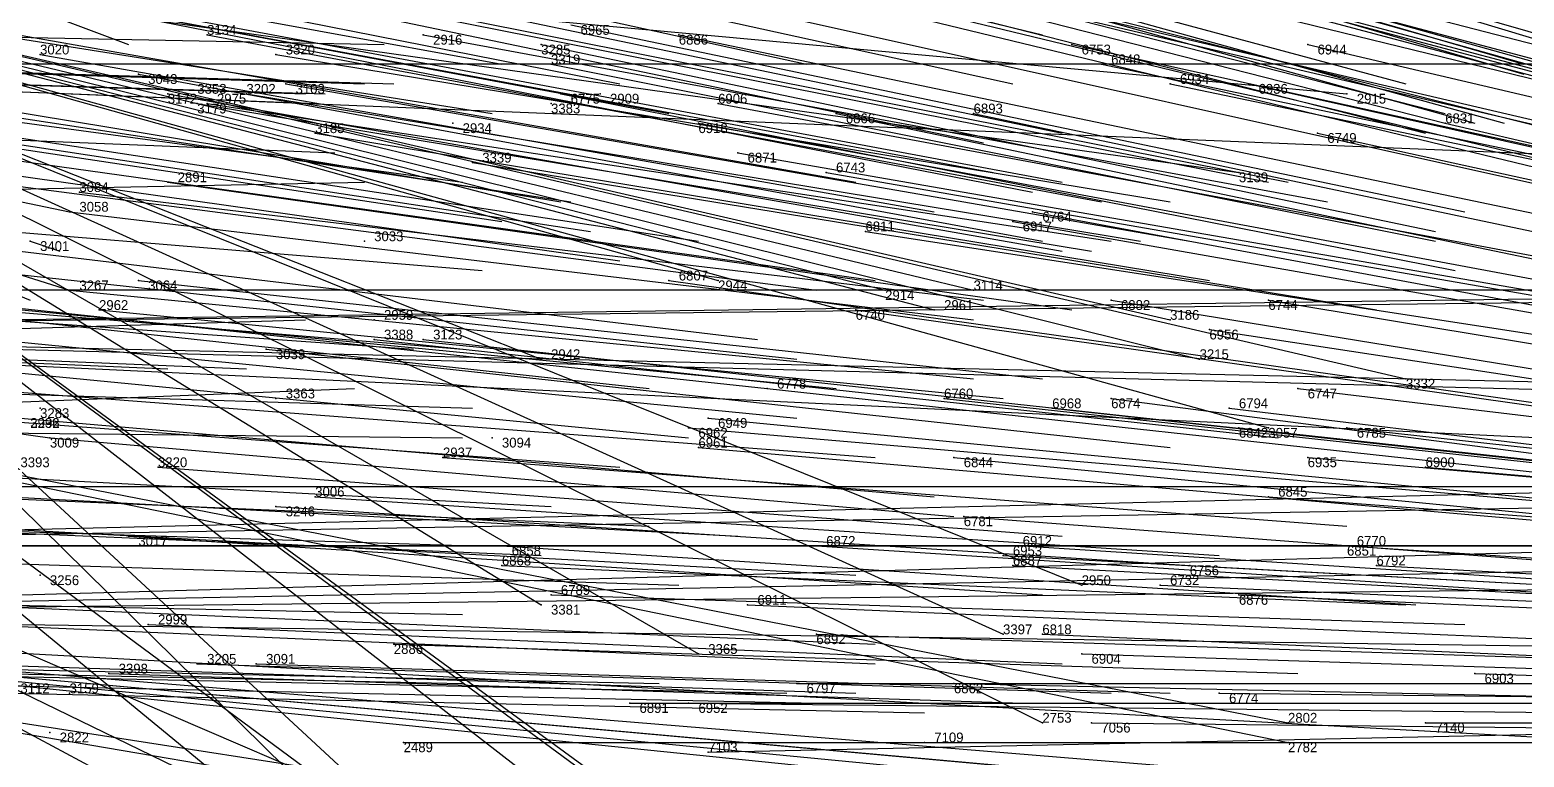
# Model space of a CAD drawing. Extents: x -0.5 to 0.59, y -0.5 to 0.59.
# Drawn here: x -0.421 to -0.269, y -0.0005 to 0.0735 of the extents above; entities that cross this region are included whole.
import ezdxf

# ---------------------------------------------------------------- set-up
doc = ezdxf.new("R2010")
doc.units = 0
for name, color, linetype in [('Clients', 3, 'CONTINUOUS'), ('Facilities', 3, 'CONTINUOUS'), ('Facilities_lines', 3, 'CONTINUOUS'), ('Min_max_boxes', 1, 'CONTINUOUS'), ('Normals', 1, 'CONTINUOUS'), ('Source_points', 5, 'CONTINUOUS'), ('Text', 3, 'CONTINUOUS')]:
    doc.layers.add(name, color=color, linetype=linetype)

msp = doc.modelspace()

# ---------------------------------------------------------------- linework, layer by layer
at = {"layer": 'Clients', "color": 5}
for p in [(-0.287, 0.067, -1.25), (-0.298, 0.059, -1.25), (-0.417, 0.055, -1.051), (-0.351, 0.048, -1.25), (-0.417, 0.047, -1.049), (-0.334, 0.047, -1.25), (-0.325, 0.047, -1.25), (-0.329, 0.045, -1.25), (-0.305, 0.044, -1.25), (-0.369, 0.04, -1.25), (-0.302, 0.04, -1.25), (-0.281, 0.038, -1.25), (-0.419, 0.032, -1.052), (-0.295, 0.033, -1.25), (-0.314, 0.017, -1.25), (-0.369, 0.015, -1.25), (-0.322, 0.012, -1.25), (-0.353, 0.01, -1.25), (-0.318, 0.003, -1.25), (-0.293, 0.003, -1.25), (-0.293, 0.001, -1.25)]:
    msp.add_point(p, dxfattribs=at)
at = {"layer": 'Facilities', "color": 3}
for p in [(-0.403, 0.073, -1.025), (-0.381, 0.073, -0.969), (-0.355, 0.073, -0.906), (-0.369, 0.072, -0.94), (-0.315, 0.072, -0.807), (-0.291, 0.072, -0.748), (-0.42, 0.071, -1.066), (-0.396, 0.071, -1.005), (-0.368, 0.07, -0.938), (-0.312, 0.07, -0.798), (-0.41, 0.069, -1.039), (-0.407, 0.067, -1.032), (-0.405, 0.067, -1.25), (-0.399, 0.067, -1.012), (-0.395, 0.068, -1.001), (-0.367, 0.067, -0.932), (-0.363, 0.067, -1.25), (-0.305, 0.068, -0.78), (-0.297, 0.068, -0.761), (-0.404, 0.066, -1.023), (-0.403, 0.066, -1.02), (-0.368, 0.066, -1.25), (-0.351, 0.066, -0.894), (-0.378, 0.064, -1.25), (-0.353, 0.064, -0.898), (-0.339, 0.065, -0.862), (-0.325, 0.065, -0.829), (-0.277, 0.064, -0.711), (-0.392, 0.063, -0.993), (-0.29, 0.063, -0.741), (-0.349, 0.061, -0.884), (-0.376, 0.06, -0.951), (-0.407, 0.058, -1.027), (-0.34, 0.059, -0.863), (-0.416, 0.057, -1.05), (-0.319, 0.055, -0.809), (-0.321, 0.054, -0.813), (-0.421, 0.052, -1.25), (-0.387, 0.052, -1.25), (-0.336, 0.053, -0.851), (-0.41, 0.048, -1.031), (-0.356, 0.048, -0.897), (-0.311, 0.046, -0.786), (-0.295, 0.046, -0.747), (-0.414, 0.045, -1.042), (-0.337, 0.045, -0.851), (-0.386, 0.044, -1.25), (-0.301, 0.043, -0.761), (-0.386, 0.042, -0.97), (-0.381, 0.042, -0.958), (-0.397, 0.041, -0.996), (-0.346, 0.037, -0.87), (-0.292, 0.037, -0.735), (-0.42, 0.035, -1.25), (-0.396, 0.036, -1.25), (-0.328, 0.036, -0.826), (-0.317, 0.035, -0.798), (-0.311, 0.036, -0.783), (-0.299, 0.035, -0.752), (-0.352, 0.034, -0.883), (-0.374, 0.032, -1.25), (-0.354, 0.033, -0.888), (-0.298, 0.033, -0.75), (-0.287, 0.033, -0.722), (-0.353, 0.031, -0.887), (-0.408, 0.029, -1.024), (-0.379, 0.03, -0.951), (-0.327, 0.03, -0.82), (-0.291, 0.03, -0.732), (-0.279, 0.029, -0.702), (-0.392, 0.026, -0.983), (-0.295, 0.026, -0.74), (-0.396, 0.025, -0.991), (-0.326, 0.024, -0.818), (-0.411, 0.022, -1.028), (-0.373, 0.021, -0.933), (-0.341, 0.021, -0.853), (-0.322, 0.02, -0.806), (-0.32, 0.021, -0.802), (-0.287, 0.021, -0.719), (-0.287, 0.021, -0.721), (-0.373, 0.019, -0.935), (-0.321, 0.019, -0.804), (-0.303, 0.019, -0.76), (-0.284, 0.019, -0.712), (-0.42, 0.018, -1.25), (-0.306, 0.017, -0.766), (-0.368, 0.016, -0.921), (-0.298, 0.016, -0.746), (-0.348, 0.015, -0.87), (-0.409, 0.013, -1.023), (-0.384, 0.011, -0.961), (-0.341, 0.012, -0.854), (-0.318, 0.012, -0.796), (-0.314, 0.01, -0.784), (-0.413, 0.008, -1.032), (-0.404, 0.009, -1.009), (-0.398, 0.009, -0.994), (-0.274, 0.008, -0.684), (-0.343, 0.007, -0.857), (-0.327, 0.007, -0.819), (-0.417, 0.006, -1.25), (-0.36, 0.005, -0.9), (-0.354, 0.005, -0.885), (-0.3, 0.006, -0.749), (-0.419, 0.002, -1.25), (-0.313, 0.003, -0.782), (-0.279, 0.003, -0.697), (-0.383, 0.001, -0.959), (-0.352, 0, -0.881), (-0.33, 0.001, -0.824)]:
    msp.add_point(p, dxfattribs=at)
at = {"layer": 'Facilities_lines', "color": 3}
for p, q in [((-0.483, 0.085, -1.25), (-0.351, -0.037, -1.25)), ((-0.483, 0.085, -1.25), (-0.358, -0.038, -1.25)), ((-0.483, 0.085, -1.25), (-0.351, -0.012, -1.25)), ((-0.483, 0.085, -1.25), (-0.346, -0.015, -1.25)), ((-0.483, 0.085, -1.25), (-0.318, 0.003, -1.25)), ((-0.483, 0.085, -1.25), (-0.354, -0.015, -1.25)), ((-0.483, 0.085, -1.25), (-0.287, 0.067, -1.25)), ((-0.483, 0.085, -1.25), (-0.314, 0.017, -1.25)), ((-0.483, 0.085, -1.25), (-0.334, 0.047, -1.25)), ((-0.483, 0.085, -1.25), (-0.369, 0.04, -1.25)), ((-0.483, 0.085, -1.25), (-0.351, 0.048, -1.25)), ((-0.483, 0.085, -1.25), (-0.329, 0.045, -1.25)), ((-0.483, 0.085, -1.25), (-0.295, 0.033, -1.25)), ((-0.483, 0.085, -1.25), (-0.325, 0.047, -1.25)), ((-0.483, 0.085, -1.25), (-0.298, 0.059, -1.25)), ((-0.483, 0.085, -1.25), (-0.305, 0.044, -1.25)), ((-0.483, 0.085, -1.25), (-0.302, 0.04, -1.25)), ((-0.483, 0.085, -1.25), (-0.281, 0.038, -1.25)), ((-0.483, 0.085, -1.25), (-0.353, 0.01, -1.25)), ((-0.483, 0.085, -1.25), (-0.369, 0.015, -1.25)), ((-0.483, 0.085, -1.25), (-0.322, 0.012, -1.25)), ((-0.49, 0.07, -1.25), (-0.35, -0.045, -1.25)), ((-0.49, 0.07, -1.25), (-0.341, -0.04, -1.25)), ((-0.49, 0.07, -1.25), (-0.417, 0.055, -1.051)), ((-0.49, 0.07, -1.25), (-0.417, 0.047, -1.049)), ((-0.49, 0.07, -1.25), (-0.124, 0.055, -1.25)), ((-0.498, 0.043, -1.25), (-0.205, 0.047, -1.25)), ((-0.498, 0.043, -1.25), (-0.248, 0.046, -1.25)), ((-0.498, 0.043, -1.25), (-0.321, -0.033, -1.25)), ((-0.498, 0.043, -1.25), (-0.419, 0.032, -1.052)), ((-0.498, 0.043, -1.25), (-0.333, -0.037, -1.25)), ((-0.498, 0.043, -1.25), (-0.339, -0.042, -1.25)), ((-0.498, 0.043, -1.25), (-0.293, 0.001, -1.25)), ((-0.498, 0.043, -1.25), (-0.293, 0.003, -1.25)), ((-0.498, 0.043, -1.25), (-0.237, 0.037, -1.25)), ((-0.498, 0.043, -1.25), (-0.204, 0.029, -1.25)), ((-0.498, 0.043, -1.25), (-0.157, 0.034, -1.25)), ((-0.489, 0.021, -1.25), (-0.244, 0.027, -1.25)), ((-0.489, 0.021, -1.25), (-0.144, 0.027, -1.25)), ((-0.493, 0.014, -1.25), (-0.245, 0.021, -1.25)), ((-0.489, 0.021, -1.25), (-0.146, 0.021, -1.25)), ((-0.493, 0.014, -1.25), (-0.235, 0.019, -1.25)), ((-0.493, 0.014, -1.25), (-0.137, 0.018, -1.25)), ((-0.493, 0.014, -1.25), (-0.235, -0.026, -1.25)), ((-0.493, 0.014, -1.25), (-0.275, -0.023, -1.25)), ((-0.493, 0.014, -1.25), (-0.238, -0.012, -1.25)), ((-0.493, 0.014, -1.25), (-0.126, -0.019, -1.25)), ((-0.493, 0.014, -1.25), (-0.249, -0.006, -1.25)), ((-0.493, 0.014, -1.25), (-0.258, 0.001, -1.25)), ((-0.493, 0.014, -1.25), (-0.259, -0.007, -1.25)), ((-0.493, 0.014, -1.25), (-0.285, -0.006, -1.25)), ((-0.493, 0.014, -1.25), (-0.14, 0.009, -1.25))]:
    msp.add_line(p, q, dxfattribs=at)
at = {"layer": 'Min_max_boxes', "color": 1}
for p, q in [((-0.124, 0.07, -1.25), (-0.49, 0.07, -1.25)), ((-0.124, 0.07, -1.049), (-0.49, 0.07, -1.049)), ((-0.157, 0.047, -1.25), (-0.498, 0.047, -1.25)), ((-0.157, 0.047, -1.052), (-0.498, 0.047, -1.052)), ((-0.144, 0.027, -1.25), (-0.489, 0.027, -1.25)), ((-0.144, 0.027, -1.25), (-0.489, 0.027, -1.25)), ((-0.126, 0.021, -1.25), (-0.493, 0.021, -1.25)), ((-0.126, 0.021, -1.069), (-0.493, 0.021, -1.069)), ((-0.489, 0.021, -1.25), (-0.144, 0.021, -1.25)), ((-0.489, 0.021, -1.25), (-0.144, 0.021, -1.25))]:
    msp.add_line(p, q, dxfattribs=at)
at = {"layer": 'Normals', "color": 1}
for p, q in [((-0.355, 0.099, -0.922), (-0.266, 0.072, -0.959)), ((-0.48, 0.098, -1.25), (-0.411, 0.072, -1.183)), ((-0.358, 0.096, -0.926), (-0.269, 0.07, -0.963)), ((-0.409, 0.095, -1.048), (-0.318, 0.073, -1.085)), ((-0.358, 0.095, -0.925), (-0.269, 0.069, -0.963)), ((-0.349, 0.093, -0.903), (-0.26, 0.068, -0.94)), ((-0.37, 0.092, -0.954), (-0.281, 0.068, -0.991)), ((-0.433, 0.09, -1.105), (-0.342, 0.07, -1.142)), ((-0.364, 0.089, -0.936), (-0.274, 0.064, -0.973)), ((-0.361, 0.089, -0.929), (-0.271, 0.064, -0.966)), ((-0.466, 0.087, -1.186), (-0.373, 0.07, -1.218)), ((-0.412, 0.088, -1.054), (-0.321, 0.068, -1.09)), ((-0.367, 0.088, -0.942), (-0.277, 0.065, -0.979)), ((-0.367, 0.087, -0.944), (-0.277, 0.064, -0.981)), ((-0.34, 0.088, -0.878), (-0.25, 0.064, -0.915)), ((-0.452, 0.086, -1.151), (-0.361, 0.068, -1.188)), ((-0.369, 0.086, -0.947), (-0.279, 0.063, -0.984)), ((-0.331, 0.086, -0.854), (-0.241, 0.062, -0.891)), ((-0.326, 0.086, -0.843), (-0.236, 0.062, -0.879)), ((-0.326, 0.085, -0.842), (-0.236, 0.061, -0.878)), ((-0.322, 0.085, -0.833), (-0.233, 0.06, -0.87)), ((-0.305, 0.084, -0.791), (-0.216, 0.058, -0.828)), ((-0.348, 0.083, -0.895), (-0.258, 0.062, -0.933)), ((-0.447, 0.082, -1.137), (-0.356, 0.065, -1.174)), ((-0.415, 0.081, -1.057), (-0.324, 0.062, -1.093)), ((-0.407, 0.082, -1.038), (-0.316, 0.063, -1.075)), ((-0.336, 0.081, -0.863), (-0.245, 0.058, -0.9)), ((-0.469, 0.08, -1.189), (-0.374, 0.065, -1.218)), ((-0.311, 0.079, -0.802), (-0.221, 0.057, -0.839)), ((-0.291, 0.078, -0.754), (-0.202, 0.055, -0.793)), ((-0.415, 0.076, -1.055), (-0.323, 0.059, -1.091)), ((-0.411, 0.075, -1.044), (-0.319, 0.057, -1.08)), ((-0.407, 0.075, -1.035), (-0.316, 0.058, -1.072)), ((-0.386, 0.076, -0.983), (-0.295, 0.058, -1.02)), ((-0.384, 0.076, -0.978), (-0.293, 0.058, -1.015)), ((-0.345, 0.075, -0.884), (-0.255, 0.055, -0.921)), ((-0.336, 0.076, -0.86), (-0.245, 0.054, -0.897)), ((-0.328, 0.075, -0.84), (-0.237, 0.053, -0.878)), ((-0.32, 0.076, -0.822), (-0.23, 0.055, -0.86)), ((-0.485, 0.074, -1.226), (-0.385, 0.072, -1.233)), ((-0.428, 0.074, -1.087), (-0.337, 0.058, -1.124)), ((-0.403, 0.073, -1.025), (-0.312, 0.056, -1.062)), ((-0.381, 0.073, -0.969), (-0.289, 0.056, -1.006)), ((-0.366, 0.074, -0.933), (-0.275, 0.055, -0.97)), ((-0.355, 0.073, -0.906), (-0.264, 0.054, -0.943)), ((-0.369, 0.072, -0.94), (-0.278, 0.053, -0.978)), ((-0.315, 0.072, -0.807), (-0.224, 0.052, -0.845)), ((-0.291, 0.072, -0.748), (-0.201, 0.051, -0.787)), ((-0.492, 0.07, -1.243), (-0.392, 0.066, -1.234)), ((-0.491, 0.07, -1.239), (-0.391, 0.067, -1.247)), ((-0.49, 0.07, -1.25), (-0.393, 0.067, -1.223)), ((-0.486, 0.071, -1.228), (-0.387, 0.068, -1.238)), ((-0.482, 0.071, -1.219), (-0.384, 0.068, -1.235)), ((-0.473, 0.071, -1.195), (-0.377, 0.058, -1.222)), ((-0.458, 0.071, -1.159), (-0.367, 0.056, -1.197)), ((-0.458, 0.07, -1.157), (-0.366, 0.056, -1.194)), ((-0.42, 0.071, -1.066), (-0.329, 0.055, -1.102)), ((-0.396, 0.071, -1.005), (-0.305, 0.056, -1.043)), ((-0.368, 0.07, -0.938), (-0.278, 0.052, -0.975)), ((-0.312, 0.07, -0.798), (-0.221, 0.051, -0.836)), ((-0.41, 0.069, -1.039), (-0.318, 0.052, -1.076)), ((-0.466, 0.068, -1.177), (-0.373, 0.054, -1.212)), ((-0.456, 0.067, -1.151), (-0.364, 0.053, -1.188)), ((-0.407, 0.067, -1.032), (-0.316, 0.051, -1.069)), ((-0.405, 0.067, -1.25), (-0.405, 0.067, -1.15)), ((-0.399, 0.067, -1.012), (-0.308, 0.052, -1.05)), ((-0.395, 0.068, -1.001), (-0.303, 0.052, -1.039)), ((-0.367, 0.067, -0.932), (-0.276, 0.049, -0.97)), ((-0.363, 0.067, -1.25), (-0.363, 0.067, -1.15)), ((-0.305, 0.068, -0.78), (-0.214, 0.049, -0.818)), ((-0.297, 0.068, -0.761), (-0.207, 0.048, -0.799)), ((-0.287, 0.067, -1.25), (-0.287, 0.067, -1.15)), ((-0.445, 0.066, -1.124), (-0.353, 0.052, -1.162)), ((-0.404, 0.066, -1.023), (-0.313, 0.051, -1.061)), ((-0.403, 0.066, -1.02), (-0.311, 0.052, -1.058)), ((-0.368, 0.066, -1.25), (-0.368, 0.066, -1.15)), ((-0.351, 0.066, -0.894), (-0.26, 0.049, -0.931)), ((-0.489, 0.065, -1.234), (-0.39, 0.061, -1.247)), ((-0.378, 0.064, -1.25), (-0.378, 0.064, -1.15)), ((-0.353, 0.064, -0.898), (-0.262, 0.047, -0.935)), ((-0.339, 0.065, -0.862), (-0.248, 0.046, -0.9)), ((-0.325, 0.065, -0.829), (-0.235, 0.046, -0.867)), ((-0.277, 0.064, -0.711), (-0.187, 0.043, -0.749)), ((-0.453, 0.063, -1.144), (-0.361, 0.05, -1.181)), ((-0.392, 0.063, -0.993), (-0.301, 0.048, -1.03)), ((-0.29, 0.063, -0.741), (-0.199, 0.043, -0.78)), ((-0.428, 0.061, -1.08), (-0.335, 0.048, -1.117)), ((-0.349, 0.061, -0.884), (-0.257, 0.045, -0.922)), ((-0.376, 0.06, -0.951), (-0.284, 0.045, -0.988)), ((-0.487, 0.056, -1.226), (-0.387, 0.058, -1.231)), ((-0.433, 0.059, -1.093), (-0.341, 0.047, -1.13)), ((-0.407, 0.058, -1.027), (-0.315, 0.045, -1.065)), ((-0.34, 0.059, -0.863), (-0.248, 0.043, -0.899)), ((-0.298, 0.059, -1.25), (-0.298, 0.059, -1.15)), ((-0.472, 0.057, -1.188), (-0.375, 0.049, -1.213)), ((-0.416, 0.057, -1.05), (-0.324, 0.046, -1.087)), ((-0.417, 0.055, -1.051), (-0.325, 0.044, -1.088)), ((-0.319, 0.055, -0.809), (-0.228, 0.038, -0.846)), ((-0.321, 0.054, -0.813), (-0.23, 0.038, -0.851)), ((-0.439, 0.053, -1.105), (-0.347, 0.042, -1.142)), ((-0.421, 0.052, -1.25), (-0.418, 0.051, -1.15)), ((-0.387, 0.052, -1.25), (-0.387, 0.052, -1.15)), ((-0.336, 0.053, -0.851), (-0.245, 0.039, -0.889)), ((-0.473, 0.049, -1.19), (-0.377, 0.041, -1.214)), ((-0.435, 0.05, -1.095), (-0.343, 0.04, -1.132)), ((-0.431, 0.05, -1.25), (-0.421, 0.046, -1.151)), ((-0.48, 0.048, -1.206), (-0.382, 0.041, -1.224)), ((-0.41, 0.048, -1.031), (-0.318, 0.038, -1.069)), ((-0.356, 0.048, -0.897), (-0.264, 0.035, -0.934)), ((-0.351, 0.048, -1.25), (-0.351, 0.048, -1.15)), ((-0.45, 0.047, -1.132), (-0.358, 0.037, -1.169)), ((-0.439, 0.047, -1.103), (-0.346, 0.037, -1.14)), ((-0.432, 0.046, -1.085), (-0.339, 0.037, -1.123)), ((-0.417, 0.047, -1.049), (-0.325, 0.038, -1.086)), ((-0.334, 0.047, -1.25), (-0.334, 0.047, -1.15)), ((-0.325, 0.047, -1.25), (-0.325, 0.047, -1.15)), ((-0.311, 0.046, -0.786), (-0.219, 0.031, -0.823)), ((-0.295, 0.046, -0.747), (-0.204, 0.031, -0.785)), ((-0.414, 0.045, -1.042), (-0.322, 0.036, -1.079)), ((-0.337, 0.045, -0.851), (-0.245, 0.032, -0.888)), ((-0.329, 0.045, -1.25), (-0.329, 0.045, -1.15)), ((-0.498, 0.043, -1.25), (-0.407, 0.039, -1.208)), ((-0.495, 0.043, -1.243), (-0.399, 0.039, -1.216)), ((-0.492, 0.041, -1.235), (-0.393, 0.044, -1.224)), ((-0.435, 0.043, -1.094), (-0.343, 0.034, -1.131)), ((-0.386, 0.044, -1.25), (-0.386, 0.044, -1.15)), ((-0.305, 0.044, -1.25), (-0.305, 0.044, -1.15)), ((-0.301, 0.043, -0.761), (-0.209, 0.029, -0.798)), ((-0.386, 0.042, -0.97), (-0.294, 0.032, -1.008)), ((-0.381, 0.042, -0.958), (-0.289, 0.032, -0.995)), ((-0.447, 0.041, -1.122), (-0.354, 0.032, -1.159)), ((-0.397, 0.041, -0.996), (-0.305, 0.031, -1.035)), ((-0.369, 0.04, -1.25), (-0.369, 0.04, -1.15)), ((-0.302, 0.04, -1.25), (-0.302, 0.04, -1.15)), ((-0.488, 0.033, -1.223), (-0.388, 0.037, -1.225)), ((-0.473, 0.038, -1.186), (-0.376, 0.035, -1.213)), ((-0.427, 0.037, -1.071), (-0.335, 0.03, -1.109)), ((-0.346, 0.037, -0.87), (-0.254, 0.027, -0.906)), ((-0.292, 0.037, -0.735), (-0.2, 0.026, -0.773)), ((-0.281, 0.038, -1.25), (-0.281, 0.038, -1.15)), ((-0.454, 0.036, -1.138), (-0.361, 0.029, -1.175)), ((-0.42, 0.035, -1.25), (-0.42, 0.035, -1.15)), ((-0.396, 0.036, -1.25), (-0.396, 0.036, -1.15)), ((-0.328, 0.036, -0.826), (-0.236, 0.026, -0.863)), ((-0.317, 0.035, -0.798), (-0.225, 0.025, -0.834)), ((-0.311, 0.036, -0.783), (-0.219, 0.024, -0.82)), ((-0.299, 0.035, -0.752), (-0.207, 0.024, -0.79)), ((-0.422, 0.034, -1.057), (-0.329, 0.026, -1.095)), ((-0.352, 0.034, -0.883), (-0.259, 0.025, -0.921)), ((-0.474, 0.033, -1.189), (-0.377, 0.032, -1.212)), ((-0.419, 0.032, -1.052), (-0.327, 0.024, -1.089)), ((-0.374, 0.032, -1.25), (-0.374, 0.032, -1.15)), ((-0.354, 0.033, -0.888), (-0.261, 0.025, -0.925)), ((-0.298, 0.033, -0.75), (-0.206, 0.023, -0.788)), ((-0.295, 0.033, -1.25), (-0.295, 0.033, -1.15)), ((-0.287, 0.033, -0.722), (-0.195, 0.023, -0.76)), ((-0.353, 0.031, -0.887), (-0.261, 0.023, -0.924)), ((-0.461, 0.03, -1.155), (-0.368, 0.025, -1.192)), ((-0.408, 0.029, -1.024), (-0.316, 0.022, -1.062)), ((-0.379, 0.03, -0.951), (-0.287, 0.023, -0.988)), ((-0.327, 0.03, -0.82), (-0.234, 0.021, -0.857)), ((-0.291, 0.03, -0.732), (-0.199, 0.022, -0.77)), ((-0.279, 0.029, -0.702), (-0.187, 0.021, -0.74)), ((-0.451, 0.027, -1.128), (-0.358, 0.023, -1.165)), ((-0.442, 0.027, -1.107), (-0.349, 0.022, -1.143)), ((-0.392, 0.026, -0.983), (-0.3, 0.02, -1.02)), ((-0.295, 0.026, -0.74), (-0.203, 0.019, -0.778)), ((-0.396, 0.025, -0.991), (-0.303, 0.019, -1.028)), ((-0.471, 0.024, -1.18), (-0.376, 0.021, -1.21)), ((-0.462, 0.024, -1.156), (-0.369, 0.02, -1.193)), ((-0.429, 0.023, -1.074), (-0.337, 0.018, -1.112)), ((-0.326, 0.024, -0.818), (-0.234, 0.017, -0.855)), ((-0.411, 0.022, -1.028), (-0.318, 0.016, -1.066)), ((-0.448, 0.02, -1.122), (-0.355, 0.017, -1.158)), ((-0.373, 0.021, -0.933), (-0.28, 0.015, -0.971)), ((-0.341, 0.021, -0.853), (-0.248, 0.015, -0.889)), ((-0.322, 0.02, -0.806), (-0.229, 0.015, -0.842)), ((-0.32, 0.021, -0.802), (-0.227, 0.015, -0.839)), ((-0.287, 0.021, -0.719), (-0.194, 0.015, -0.756)), ((-0.287, 0.021, -0.721), (-0.195, 0.015, -0.758)), ((-0.373, 0.019, -0.935), (-0.281, 0.015, -0.972)), ((-0.321, 0.019, -0.804), (-0.228, 0.014, -0.841)), ((-0.303, 0.019, -0.76), (-0.211, 0.014, -0.798)), ((-0.284, 0.019, -0.712), (-0.192, 0.014, -0.75)), ((-0.42, 0.018, -1.25), (-0.42, 0.018, -1.15)), ((-0.314, 0.017, -1.25), (-0.314, 0.017, -1.15)), ((-0.306, 0.017, -0.766), (-0.213, 0.013, -0.804)), ((-0.473, 0.016, -1.184), (-0.377, 0.014, -1.21)), ((-0.368, 0.016, -0.921), (-0.275, 0.013, -0.958)), ((-0.298, 0.016, -0.746), (-0.206, 0.012, -0.784)), ((-0.428, 0.015, -1.071), (-0.335, 0.011, -1.108)), ((-0.369, 0.015, -1.25), (-0.369, 0.015, -1.15)), ((-0.348, 0.015, -0.87), (-0.255, 0.011, -0.906)), ((-0.427, 0.013, -1.069), (-0.335, 0.009, -1.106)), ((-0.409, 0.013, -1.023), (-0.316, 0.009, -1.061)), ((-0.384, 0.011, -0.961), (-0.292, 0.008, -0.999)), ((-0.341, 0.012, -0.854), (-0.248, 0.009, -0.891)), ((-0.322, 0.012, -1.25), (-0.322, 0.012, -1.15)), ((-0.318, 0.012, -0.796), (-0.225, 0.008, -0.833)), ((-0.353, 0.01, -1.25), (-0.353, 0.01, -1.15)), ((-0.314, 0.01, -0.784), (-0.221, 0.007, -0.821)), ((-0.471, 0.009, -1.178), (-0.377, 0.007, -1.21)), ((-0.45, 0.009, -1.124), (-0.357, 0.007, -1.161)), ((-0.437, 0.008, -1.093), (-0.344, 0.006, -1.13)), ((-0.429, 0.009, -1.073), (-0.337, 0.006, -1.111)), ((-0.413, 0.008, -1.032), (-0.32, 0.005, -1.07)), ((-0.404, 0.009, -1.009), (-0.311, 0.006, -1.046)), ((-0.398, 0.009, -0.994), (-0.305, 0.006, -1.031)), ((-0.274, 0.008, -0.684), (-0.181, 0.005, -0.722)), ((-0.434, 0.007, -1.086), (-0.341, 0.005, -1.123)), ((-0.343, 0.007, -0.857), (-0.25, 0.007, -0.894)), ((-0.327, 0.007, -0.819), (-0.234, 0.005, -0.856)), ((-0.423, 0.006, -1.057), (-0.33, 0.004, -1.094)), ((-0.417, 0.006, -1.25), (-0.417, 0.006, -1.15)), ((-0.36, 0.005, -0.9), (-0.267, 0.005, -0.937)), ((-0.354, 0.005, -0.885), (-0.261, 0.004, -0.923)), ((-0.3, 0.006, -0.749), (-0.207, 0.005, -0.787)), ((-0.419, 0.002, -1.25), (-0.419, 0.002, -1.15)), ((-0.352, 0, -0.881), (-0.26, 0.002, -0.918)), ((-0.318, 0.003, -1.25), (-0.318, 0.003, -1.15)), ((-0.313, 0.003, -0.782), (-0.22, 0.002, -0.819)), ((-0.293, 0.003, -1.25), (-0.293, 0.003, -1.15)), ((-0.279, 0.003, -0.697), (-0.186, 0.003, -0.735)), ((-0.383, 0.001, -0.959), (-0.291, 0.001, -0.996)), ((-0.33, 0.001, -0.824), (-0.237, 0.001, -0.861)), ((-0.293, 0.001, -1.25), (-0.293, 0.001, -1.15))]:
    msp.add_line(p, q, dxfattribs=at)
at = {"layer": 'Source_points', "color": 5}
for p in [(-0.403, 0.073, -1.025), (-0.381, 0.073, -0.969), (-0.355, 0.073, -0.906), (-0.369, 0.072, -0.94), (-0.315, 0.072, -0.807), (-0.291, 0.072, -0.748), (-0.42, 0.071, -1.066), (-0.396, 0.071, -1.005), (-0.368, 0.07, -0.938), (-0.312, 0.07, -0.798), (-0.41, 0.069, -1.039), (-0.407, 0.067, -1.032), (-0.405, 0.067, -1.25), (-0.399, 0.067, -1.012), (-0.395, 0.068, -1.001), (-0.367, 0.067, -0.932), (-0.363, 0.067, -1.25), (-0.305, 0.068, -0.78), (-0.297, 0.068, -0.761), (-0.287, 0.067, -1.25), (-0.404, 0.066, -1.023), (-0.403, 0.066, -1.02), (-0.368, 0.066, -1.25), (-0.351, 0.066, -0.894), (-0.378, 0.064, -1.25), (-0.353, 0.064, -0.898), (-0.339, 0.065, -0.862), (-0.325, 0.065, -0.829), (-0.277, 0.064, -0.711), (-0.392, 0.063, -0.993), (-0.29, 0.063, -0.741), (-0.349, 0.061, -0.884), (-0.376, 0.06, -0.951), (-0.407, 0.058, -1.027), (-0.34, 0.059, -0.863), (-0.298, 0.059, -1.25), (-0.416, 0.057, -1.05), (-0.417, 0.055, -1.051), (-0.319, 0.055, -0.809), (-0.321, 0.054, -0.813), (-0.421, 0.052, -1.25), (-0.387, 0.052, -1.25), (-0.336, 0.053, -0.851), (-0.41, 0.048, -1.031), (-0.356, 0.048, -0.897), (-0.351, 0.048, -1.25), (-0.417, 0.047, -1.049), (-0.334, 0.047, -1.25), (-0.325, 0.047, -1.25), (-0.311, 0.046, -0.786), (-0.295, 0.046, -0.747), (-0.414, 0.045, -1.042), (-0.337, 0.045, -0.851), (-0.329, 0.045, -1.25), (-0.386, 0.044, -1.25), (-0.305, 0.044, -1.25), (-0.301, 0.043, -0.761), (-0.386, 0.042, -0.97), (-0.381, 0.042, -0.958), (-0.397, 0.041, -0.996), (-0.369, 0.04, -1.25), (-0.302, 0.04, -1.25), (-0.346, 0.037, -0.87), (-0.292, 0.037, -0.735), (-0.281, 0.038, -1.25), (-0.42, 0.035, -1.25), (-0.396, 0.036, -1.25), (-0.328, 0.036, -0.826), (-0.317, 0.035, -0.798), (-0.311, 0.036, -0.783), (-0.299, 0.035, -0.752), (-0.352, 0.034, -0.883), (-0.419, 0.032, -1.052), (-0.374, 0.032, -1.25), (-0.354, 0.033, -0.888), (-0.298, 0.033, -0.75), (-0.295, 0.033, -1.25), (-0.287, 0.033, -0.722), (-0.353, 0.031, -0.887), (-0.408, 0.029, -1.024), (-0.379, 0.03, -0.951), (-0.327, 0.03, -0.82), (-0.291, 0.03, -0.732), (-0.279, 0.029, -0.702), (-0.392, 0.026, -0.983), (-0.295, 0.026, -0.74), (-0.396, 0.025, -0.991), (-0.326, 0.024, -0.818), (-0.411, 0.022, -1.028), (-0.373, 0.021, -0.933), (-0.341, 0.021, -0.853), (-0.322, 0.02, -0.806), (-0.32, 0.021, -0.802), (-0.287, 0.021, -0.719), (-0.287, 0.021, -0.721), (-0.373, 0.019, -0.935), (-0.321, 0.019, -0.804), (-0.303, 0.019, -0.76), (-0.284, 0.019, -0.712), (-0.42, 0.018, -1.25), (-0.314, 0.017, -1.25), (-0.306, 0.017, -0.766), (-0.368, 0.016, -0.921), (-0.298, 0.016, -0.746), (-0.369, 0.015, -1.25), (-0.348, 0.015, -0.87), (-0.409, 0.013, -1.023), (-0.384, 0.011, -0.961), (-0.341, 0.012, -0.854), (-0.322, 0.012, -1.25), (-0.318, 0.012, -0.796), (-0.353, 0.01, -1.25), (-0.314, 0.01, -0.784), (-0.413, 0.008, -1.032), (-0.404, 0.009, -1.009), (-0.398, 0.009, -0.994), (-0.274, 0.008, -0.684), (-0.343, 0.007, -0.857), (-0.327, 0.007, -0.819), (-0.417, 0.006, -1.25), (-0.36, 0.005, -0.9), (-0.354, 0.005, -0.885), (-0.3, 0.006, -0.749), (-0.419, 0.002, -1.25), (-0.318, 0.003, -1.25), (-0.313, 0.003, -0.782), (-0.293, 0.003, -1.25), (-0.279, 0.003, -0.697), (-0.383, 0.001, -0.959), (-0.352, 0, -0.881), (-0.33, 0.001, -0.824), (-0.293, 0.001, -1.25)]:
    msp.add_point(p, dxfattribs=at)

# ---------------------------------------------------------------- texts
at = {"layer": 'Text', "color": 3}
for s, p in [('3134', (-0.403, 0.073, -1.025)), ('2916', (-0.38, 0.072, -0.969)), ('6965', (-0.365, 0.073, -0.933)), ('6886', (-0.355, 0.072, -0.906)), ('3020', (-0.42, 0.071, -1.066)), ('3320', (-0.395, 0.071, -1.005)), ('3285', (-0.369, 0.071, -0.94)), ('6753', (-0.314, 0.071, -0.807)), ('6944', (-0.29, 0.071, -0.748)), ('3319', (-0.368, 0.07, -0.938)), ('6848', (-0.311, 0.07, -0.798)), ('3043', (-0.409, 0.068, -1.039)), ('6934', (-0.304, 0.068, -0.78)), ('3172', (-0.407, 0.066, -1.032)), ('3353', (-0.404, 0.067, -1.25)), ('2975', (-0.402, 0.066, -1.02)), ('3202', (-0.399, 0.067, -1.012)), ('3103', (-0.394, 0.067, -1.001)), ('6775', (-0.366, 0.066, -0.932)), ('2909', (-0.362, 0.066, -1.25)), ('6906', (-0.351, 0.066, -0.894)), ('6936', (-0.296, 0.067, -0.761)), ('2915', (-0.286, 0.066, -1.25)), ('3179', (-0.404, 0.065, -1.023)), ('3383', (-0.368, 0.065, -1.25)), ('6893', (-0.325, 0.065, -0.829)), ('3185', (-0.392, 0.063, -0.993)), ('2934', (-0.377, 0.063, -1.25)), ('6918', (-0.353, 0.063, -0.898)), ('6866', (-0.338, 0.064, -0.862)), ('6831', (-0.277, 0.064, -0.711)), ('6749', (-0.289, 0.062, -0.741)), ('3339', (-0.375, 0.06, -0.951)), ('6871', (-0.348, 0.06, -0.884)), ('6743', (-0.339, 0.059, -0.863)), ('3084', (-0.416, 0.057, -1.05)), ('2891', (-0.406, 0.058, -1.027)), ('3139', (-0.298, 0.058, -1.25)), ('3058', (-0.416, 0.055, -1.051)), ('6764', (-0.318, 0.054, -0.809)), ('6811', (-0.336, 0.053, -0.851)), ('6917', (-0.32, 0.053, -0.813)), ('3401', (-0.42, 0.051, -1.25)), ('3033', (-0.386, 0.052, -1.25)), ('6807', (-0.355, 0.048, -0.897)), ('3267', (-0.416, 0.047, -1.049)), ('3064', (-0.409, 0.047, -1.031)), ('2944', (-0.351, 0.047, -1.25)), ('3114', (-0.325, 0.047, -1.25)), ('2962', (-0.414, 0.045, -1.042)), ('2914', (-0.334, 0.046, -1.25)), ('2961', (-0.328, 0.045, -1.25)), ('6882', (-0.31, 0.045, -0.786)), ('6744', (-0.295, 0.045, -0.747)), ('2959', (-0.385, 0.044, -1.25)), ('6740', (-0.337, 0.044, -0.851)), ('3186', (-0.305, 0.044, -1.25)), ('3388', (-0.385, 0.042, -0.97)), ('3123', (-0.38, 0.042, -0.958)), ('6956', (-0.301, 0.042, -0.761)), ('3039', (-0.396, 0.04, -0.996)), ('2942', (-0.368, 0.04, -1.25)), ('3215', (-0.302, 0.04, -1.25)), ('3363', (-0.395, 0.036, -1.25)), ('6778', (-0.345, 0.037, -0.87)), ('6760', (-0.328, 0.036, -0.826)), ('6747', (-0.291, 0.036, -0.735)), ('3332', (-0.281, 0.037, -1.25)), ('3283', (-0.42, 0.034, -1.25)), ('6968', (-0.317, 0.035, -0.798)), ('6874', (-0.311, 0.035, -0.783)), ('6794', (-0.298, 0.035, -0.752)), ('3292', (-0.421, 0.033, -1.057)), ('2936', (-0.421, 0.033, -1.25)), ('6949', (-0.351, 0.033, -0.883)), ('3009', (-0.419, 0.031, -1.052)), ('3094', (-0.373, 0.031, -1.25)), ('6962', (-0.353, 0.032, -0.888)), ('6961', (-0.353, 0.031, -0.887)), ('6842', (-0.298, 0.032, -0.75)), ('3057', (-0.295, 0.032, -1.25)), ('6785', (-0.286, 0.032, -0.722)), ('2937', (-0.379, 0.03, -0.951)), ('3393', (-0.422, 0.029, -1.25)), ('3220', (-0.408, 0.029, -1.024)), ('6844', (-0.326, 0.029, -0.82)), ('6935', (-0.291, 0.029, -0.732)), ('6900', (-0.279, 0.029, -0.702)), ('3006', (-0.392, 0.026, -0.983)), ('6845', (-0.294, 0.026, -0.74)), ('3246', (-0.395, 0.024, -0.991)), ('6781', (-0.326, 0.023, -0.818)), ('3017', (-0.41, 0.021, -1.028)), ('6872', (-0.34, 0.021, -0.853)), ('6912', (-0.32, 0.021, -0.802)), ('6770', (-0.286, 0.021, -0.719)), ('6868', (-0.373, 0.019, -0.935)), ('6858', (-0.372, 0.02, -0.933)), ('6953', (-0.321, 0.02, -0.806)), ('6887', (-0.321, 0.019, -0.804)), ('6851', (-0.287, 0.02, -0.721)), ('6792', (-0.284, 0.019, -0.712)), ('6756', (-0.303, 0.018, -0.76)), ('3256', (-0.419, 0.017, -1.25)), ('6789', (-0.367, 0.016, -0.921)), ('2950', (-0.314, 0.017, -1.25)), ('6732', (-0.305, 0.017, -0.766)), ('6911', (-0.347, 0.015, -0.87)), ('6876', (-0.298, 0.015, -0.746)), ('2999', (-0.408, 0.013, -1.023)), ('3381', (-0.368, 0.014, -1.25)), ('3397', (-0.322, 0.012, -1.25)), ('6818', (-0.318, 0.012, -0.796)), ('2886', (-0.384, 0.01, -0.961)), ('3365', (-0.352, 0.01, -1.25)), ('6892', (-0.341, 0.011, -0.854)), ('3205', (-0.403, 0.009, -1.009)), ('3091', (-0.397, 0.009, -0.994)), ('6904', (-0.313, 0.009, -0.784)), ('3398', (-0.412, 0.008, -1.032)), ('6903', (-0.273, 0.007, -0.684)), ('3112', (-0.422, 0.006, -1.057)), ('3159', (-0.417, 0.006, -1.25)), ('6797', (-0.342, 0.006, -0.857)), ('6862', (-0.327, 0.006, -0.819)), ('6891', (-0.359, 0.004, -0.9)), ('6952', (-0.353, 0.004, -0.885)), ('6774', (-0.299, 0.005, -0.749)), ('2753', (-0.318, 0.003, -1.25)), ('2802', (-0.293, 0.003, -1.25)), ('2822', (-0.418, 0.001, -1.25)), ('7109', (-0.329, 0.001, -0.824)), ('7056', (-0.312, 0.002, -0.782)), ('7140', (-0.278, 0.002, -0.697)), ('2489', (-0.383, 0, -0.959)), ('7103', (-0.352, 0, -0.881)), ('2782', (-0.293, 0, -1.25))]:
    msp.add_text(s, height=0.001, dxfattribs=at).set_placement(p)

doc.saveas('drawing.dxf')
